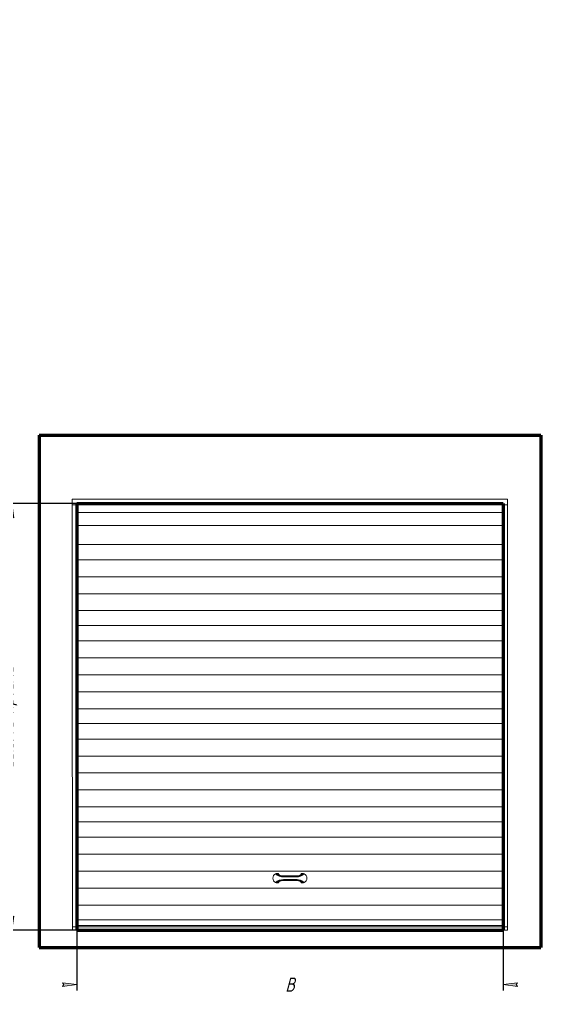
# Model space of a CAD drawing. Header units: millimetres. Extents: x 0 to 840, y 0 to 594.
# Drawn here: x 647.1 to 840, y 246.9 to 594 of the extents above; entities that cross this region are included whole.
import ezdxf

# ---------------------------------------------------------------- set-up
doc = ezdxf.new("R2010")
doc.units = ezdxf.units.MM
for name, pattern in [('K5LT_BASIC', [0]), ('K5LT_THIN', [0]), ('K5LT_THIN_INCLUDED_TO_HATCHING', [0])]:
    doc.linetypes.add(name, pattern=pattern)
doc.layers.add('Системный слой', color=7, linetype='Continuous')
doc.styles.add('KDIMTEXTSTYLE', font='GOST_AU.SHX', dxfattribs={"width": 0.96, "oblique": 15, "height": 5})
doc.dimstyles.new('KDIMSTYLE (0.07)', dxfattribs={"dimtxt": 5, "dimasz": 1, "dimexe": 2, "dimexo": 0, "dimgap": 1, "dimtad": 1, "dimlfac": 15, "dimtxsty": 'KDIMTEXTSTYLE', "dimsah": 1, "dimcen": 0, "dimdle": 1, "dimadec": 0, "dimazin": 0, "dimtfac": 0.667, "dimtmove": 0, "dimatfit": 3, "dimfxl": 1, "dimtvp": 1, "dimtolj": 1, "dimtzin": 0, "dimarcsym": 0})

# ---------------------------------------------------------------- blocks, each defined once
blk = doc.blocks.new('KDIMARROW_01')
at = {"layer": 'Системный слой'}
blk.add_hatch(color=0, dxfattribs=at).paths.add_polyline_path([(0, 0), (-5, 0.658262491226197), (-4.5, 5.51091059616309e-16), (-5, -0.6582624912261956)])
at = {"layer": 'Системный слой', "color": 0, "linetype": 'K5LT_THIN', "lineweight": 18}
for p, q in [((-4.5, 5.51091059616309e-16), (-5, 0.658262491226197)), ((-5, 0.658262491226197), (0, 0)), ((0, 0), (-5, -0.6582624912261956)), ((-5, -0.6582624912261956), (-4.5, 5.51091059616309e-16)), ((0, 0), (-1, 0))]:
    blk.add_line(p, q, dxfattribs=at)
blk = doc.blocks.new('U7')
at = {"layer": 'Системный слой', "color": 7, "linetype": 'K5LT_THIN_INCLUDED_TO_HATCHING', "lineweight": 18}
for p, q in [((665.5998201738394, 425.4455273111888), (683.9269854849525, 425.4454744177816)), ((665.5998201738394, 425.4455273111888), (665.5998201738394, 380.4392746487272)), ((665.5998201738394, 423.4654744177817), (818.6598201738394, 423.4654744177817)), ((683.9269854849528, 425.4454744177817), (789.7240110056356, 425.4454744177817)), ((779.4349863458682, 425.4454744177817), (818.6598201738394, 425.4454744177817)), ((818.6598201738394, 275.6192746487272), (818.6598201738394, 425.4454744177816)), ((817.3852157710224, 420.7966667042213), (666.7252157710222, 420.7966667042213)), ((817.3852157710224, 416.2666667042228), (666.7252157710225, 416.2666667042228)), ((817.3852157710224, 409.5992746487283), (666.7863833704865, 409.5992746487271)), ((817.3852157710224, 404.2066667042212), (666.7252157710225, 404.2066667042212)), ((817.3852157710224, 398.2366667042208), (666.7252157710225, 398.2366667042195)), ((817.3852157710224, 392.2666667042203), (666.7252157710222, 392.2666667042178)), ((817.3852157710224, 386.2966667042213), (666.7252157710222, 386.2966667042213)), ((817.3852157710224, 386.2966667042213), (666.7252157710222, 386.2966667042213)), ((665.5998201738394, 380.4392746487272), (665.6598201738393, 275.1980329016529)), ((666.7998201738393, 381.0992746487275), (817.398097153888, 381.0992746487275)), ((817.3852157710229, 375.6766667042241), (666.7252157710228, 375.6766667042228)), ((817.3852157710224, 369.7066667042212), (666.7252157710225, 369.7066667042212)), ((817.3852157710224, 363.7366667042208), (666.7252157710225, 363.7366667042195)), ((817.3852157710224, 357.7666667042206), (666.7252157710222, 357.766666704218)), ((817.3852157710224, 351.7966667042213), (666.7252157710222, 351.7966667042213)), ((666.7415431937918, 346.5992746487272), (817.398097153888, 346.5992746487273)), ((817.3852157710229, 341.1767725865772), (666.7252157710228, 341.1767725865761)), ((817.3852157710224, 335.2067725865741), (666.7252157710225, 335.2067725865741)), ((817.3852157710224, 329.2367725865739), (666.7252157710225, 329.2367725865728)), ((817.3852157710224, 323.2667725865734), (666.7252157710222, 323.2667725865709)), ((817.3852157710224, 317.2967725865741), (666.7252157710222, 317.2967725865741)), ((666.7415431937918, 312.0993805310803), (817.398100289303, 312.0993805310803)), ((817.4434927510704, 306.6766667042241), (666.7834927510704, 306.6766667042228)), ((817.4434927510704, 300.7066667042212), (666.7834927510704, 300.7066667042212)), ((817.4434927510704, 294.7366667042208), (666.7834927510704, 294.7366667042195)), ((817.4434927510704, 288.7666667042206), (666.7834927510702, 288.766666704218)), ((817.4434927510704, 282.7966667042213), (666.7834927510702, 282.7966667042213)), ((665.6598201738393, 275.1980329016531), (665.6598201738393, 273.9454744177818)), ((665.6598201738393, 275.1980329016531), (683.9269854849525, 275.1980329016528)), ((666.7998201738393, 277.5992746487275), (683.9269854849525, 277.5992746487275)), ((666.7998201738393, 275.6192746487272), (683.9269854849525, 275.6192746487272)), ((683.9269854849528, 277.5992746487272), (789.7240110056358, 277.5992746487272)), ((683.9269854849528, 275.6192746487272), (789.7240110056358, 275.6192746487272)), ((683.9269854849528, 275.1980329016528), (789.7240110056358, 275.1980329016528)), ((779.4349863458682, 277.5992746487272), (817.4598201738394, 277.5992746487272)), ((779.4349863458682, 275.6192746487272), (817.4598201738394, 275.6192746487272)), ((779.4349863458682, 275.1980329016528), (818.6598201738394, 275.1980329016528)), ((818.6598201738394, 273.9454744177815), (818.6598201738394, 275.6192746487271)), ((665.6598201738393, 273.945474417782), (818.6598201738394, 273.9454744177818))]:
    blk.add_line(p, q, dxfattribs=at)
at = {"layer": 'Системный слой', "color": 7, "linetype": 'K5LT_THIN', "lineweight": 18}
for p, q in [((666.7998201738393, 423.4654744177817), (666.7998201738393, 275.1980329016529)), ((817.4598201738394, 423.4654744177817), (817.4598201738394, 275.1980329016529))]:
    blk.add_line(p, q, dxfattribs=at)
blk = doc.blocks.new('U6')
at = {"layer": 'Системный слой', "color": 7, "linetype": 'K5LT_THIN', "lineweight": 18}
for p, q in [((737.5834927002077, 293.9093680135076), (737.9834927002076, 293.9093680135076)), ((739.8968260844036, 293.0707209055439), (744.3301594177369, 293.0707209055439)), ((739.8968260844036, 293.0694446554806), (744.3301594177369, 293.0694446554806)), ((739.8968260844036, 292.8169169538236), (744.3301594177369, 292.8169169538236)), ((739.8968260844036, 292.7269478208297), (742.5700678810656, 292.7269478208297)), ((739.8968260844036, 291.7584548728522), (744.6960799231144, 291.7584548728522)), ((739.8968260844036, 291.6684857398582), (744.3301594177369, 291.6684857398582)), ((742.5700678810656, 292.7269478208297), (744.3301594177369, 292.7269478208297)), ((742.5700678810656, 291.7584548728522), (744.3301594177369, 291.7584548728522)), ((746.2434928019329, 293.9093680135076), (746.6434928019329, 293.9093680135076)), ((737.5834927002077, 290.5760346801742), (737.9834927002076, 290.5760346801742)), ((739.8968260844036, 291.4159580382013), (744.3301594177369, 291.4159580382013)), ((739.8968260844036, 291.4146817881381), (744.3301594177369, 291.4146817881381)), ((746.110930025195, 290.6953570718338), (746.1108457496733, 290.6960506133307)), ((746.2434928019329, 290.5760346801742), (746.6434928019329, 290.5760346801742))]:
    blk.add_line(p, q, dxfattribs=at)
for centre, radius, start, end in [((737.8434927002078, 292.2427013468409), 1.726666666666668, 115.9892335838328, 244.0107664161668), ((737.8434927002078, 292.2427013468409), 1.726666666666668, 115.9892335838331, 244.0107664161671), ((737.5834927002077, 292.7760346801742), 1.133333333333334, 89.99999999999997, 115.9892335838329), ((737.5834927002077, 292.7760346801742), 1.133333333333334, 89.99999999999984, 115.9892335838329), ((739.7138658317147, 296.4766160913475), 3.754129272280339, 225.5919736305719, 272.7934585467837), ((739.7138658317147, 288.0087866023344), 3.754129272280339, 87.20654145321639, 134.4080263694281), ((739.7725084001161, 295.5492060173497), 2.735115795225257, 216.8376579958303, 272.6051304586081), ((739.7725084001161, 288.9361966763322), 2.735115795225257, 87.39486954139191, 143.1623420041697), ((744.4544771020244, 295.5492060173497), 2.735115795225257, 267.3948695413919, 323.1623420041697), ((744.5131196704258, 296.4766160913475), 3.754129272280339, 267.2065414532164, 314.4080263694282), ((744.5131196704258, 288.0087866023344), 3.754129272280339, 45.59197363057188, 92.79345854678363), ((744.4544771020244, 288.9361966763322), 2.735115795225257, 36.83765799583029, 92.60513045860812), ((746.2434928033056, 293.7760346817834), 0.1333333330844669, 90.02687020732989, 174.6359665209067), ((746.6434928019329, 292.7760346801742), 1.133333333333334, 64.01076641616694, 89.99999999999994), ((746.6434928019329, 292.7760346801742), 1.133333333333334, 64.01076641616707, 90.00000000000007), ((746.3834928019328, 292.2427013468409), 1.726666666666668, 295.9892335838331, 64.01076641616714), ((746.3834928019328, 292.2427013468409), 1.726666666666668, 295.9892335838329, 64.01076641616689), ((737.5834927002077, 291.7093680135077), 1.133333333333334, 244.0107664161671, 270.0000000000001), ((737.5834927002077, 291.7093680135077), 1.133333333333334, 244.0107664161669, 269.9999999999999), ((737.9834926683972, 290.709368023824), 0.1333333614686049, 271.7421820125512, 354.5039791481855), ((746.6434928019329, 291.7093680135077), 1.133333333333334, 269.9999999999999, 295.9892335838329), ((746.6434928019329, 291.7093680135077), 1.133333333333334, 269.9999999999999, 295.989233583833)]:
    blk.add_arc(centre, radius, start, end, dxfattribs=at)
for points in [[(737.9836468040564, 293.9093679244527), (737.9835955939772, 293.9093679836399), (737.9835435982521, 293.9093680145938), (737.9834908179819, 293.909368014594)], [(738.1161433193781, 293.7892663200666), (738.1161254856078, 293.789416435575), (738.1161193624594, 293.7894613332874), (738.1161223276387, 293.7894364263115)], [(746.2434302760038, 293.909367998847), (746.2434513752246, 293.9093680087414), (746.2434724725452, 293.9093680136871), (746.2434935679627, 293.9093680136871)], [(737.9834822787856, 290.5760345215036), (737.9848288705805, 290.5760345231671), (737.9861837932441, 290.5760548715127), (737.9875462486432, 290.5760963116243)], [(738.1160667891788, 290.6954379228866), (738.1160814897449, 290.6955506929401), (738.1161069375178, 290.6957563996314), (738.1161423805113, 290.696070451579)], [(746.2435027198669, 290.5760345363746), (746.2422200248459, 290.5760345378246), (746.2409297711675, 290.5760530007829), (746.2396326473324, 290.5760905698638)]]:
    blk.add_open_spline(points, degree=3, dxfattribs=at)
for points, knots in [([(738.1162733282873, 293.788162478879), (738.1159301032752, 293.7919203128081), (738.115065465505, 293.7983567083907), (738.1131721553872, 293.8073919333065), (738.1109942762736, 293.8153285719928), (738.1082910977738, 293.8232236871278), (738.1046720127016, 293.8319527468805), (738.0999196288947, 293.8413581869298), (738.0937975600176, 293.8512412198581), (738.0873685269424, 293.8598381469568), (738.0809139237934, 293.8672096913764), (738.0739755638213, 293.8741480891925), (738.0657900277417, 293.8811574452396), (738.056269606707, 293.8879570841611), (738.0471025528366, 293.8933624390232), (738.0385185053955, 293.8975840554942), (738.029850936207, 293.901177767579), (738.0202189313935, 293.9043668107292), (738.0096314124775, 293.9069294787642), (737.9974530944595, 293.9088511002994), (737.9887634631057, 293.9093620570894), (737.9836468051313, 293.9093679259158)], [0, 0, 0, 0, 1.277438945239745, 2.194832873056612, 3.122825496340752, 4.066807787467007, 5.016181050968105, 6.295450138388048, 7.579633381529943, 8.86873078039379, 9.83859999192178, 10.80883171193597, 12.10079173583942, 13.38919639459362, 14.67404568819856, 15.63023440958469, 16.5826837193043, 17.83072746312295, 19.0588684493815, 20.26710667807993, 22, 22, 22, 22]), ([(738.1161223276387, 293.7894364263115), (738.1161241888623, 293.7894207923646), (738.1161381737375, 293.7893075248147), (738.1161855799534, 293.7889261236471), (738.1163005223888, 293.7880440430096), (738.1165380031725, 293.7863184923771), (738.116928420557, 293.7836529980589), (738.1174320445189, 293.7804141908542), (738.1180616125914, 293.7765906071862), (738.1188896952405, 293.771905801259), (738.1198729809119, 293.7668174488192), (738.1208513577357, 293.7622106277272), (738.1217155924415, 293.7584756249263), (738.1225279193943, 293.7552298125646), (738.1233088901023, 293.75236218397), (738.1240826988836, 293.7497534140999), (738.1247797691566, 293.7475832805147), (738.1254116315158, 293.7457378934472), (738.1260442732764, 293.7440013921612), (738.1267473620399, 293.7422235591566), (738.1276916674602, 293.7400111200134), (738.1290747335195, 293.7369132641909), (738.1311707588214, 293.7326755920599), (738.1342282940783, 293.7268311820149), (738.1382285016842, 293.7194353612349), (738.142718367887, 293.7114518876805), (738.1472357308796, 293.7036644263028), (738.1517506216753, 293.6960691418986), (738.1565996081465, 293.6880946106496), (738.1616393988022, 293.6799891207031), (738.1665744325269, 293.6722085428171), (738.1717498493581, 293.6642216375174), (738.1778641685028, 293.6550379442322), (738.1856742689562, 293.64380263454), (738.195086023004, 293.630858137184), (738.2058613148173, 293.6165633576912), (738.2168470003331, 293.6025137875902), (738.22698567437, 293.5900093071229), (738.2356303203263, 293.579657350287), (738.2425645058481, 293.5715566948714), (738.2486577903356, 293.5645833873185), (738.2543422703106, 293.5581928199297), (738.2605957352441, 293.5512773798662), (738.2677543552821, 293.5434869966205), (738.2761516963203, 293.5345137080358), (738.2857773603405, 293.5244142549195), (738.2967325339338, 293.5130393699397), (738.309394187321, 293.4999456130903), (738.3222022068633, 293.4866913087898), (738.3331852933277, 293.4753007265492), (738.3421908610641, 293.4659420285782), (738.3500430432831, 293.4577659754698), (738.3579123627217, 293.4495558239522), (738.3655316691418, 293.4415910276788), (738.373699355373, 293.4330401245514), (738.382997810925, 293.4232918895581), (738.3947313345476, 293.4109898524119), (738.4083027202349, 293.3968093209187), (738.4230016662266, 293.3817191773003), (738.4369972153411, 293.3677493645948), (738.4496356151849, 293.3556038053016), (738.4606576319376, 293.3453140408428), (738.4715422214493, 293.3355438222951), (738.4826785270609, 293.3259885390264), (738.4939323098886, 293.3168186440396), (738.5045667493026, 293.3086271939504), (738.5139847343527, 293.3017765571157), (738.5227567323036, 293.2957460995135), (738.5309373118683, 293.2904274279231), (738.5396112892157, 293.2850827101358), (738.5490551099585, 293.2795756861296), (738.5603069967295, 293.2733905003439), (738.5730519419584, 293.2667635681048), (738.5873782791058, 293.2596067010714), (738.6029540984276, 293.2519767761409), (738.6186538717694, 293.2442604626167), (738.6338634816778, 293.2366864666511), (738.6478279607899, 293.2295921511684), (738.6618099131741, 293.2222867731865), (738.6764459388521, 293.2142419491876), (738.6928576419115, 293.2047897248261), (738.710061386814, 293.1948071211687), (738.7276189135384, 293.1848061001987), (738.745729624453, 293.1749468368919), (738.765308505422, 293.1650201886782), (738.7858878445473, 293.1555241896971), (738.8060667762991, 293.1471542575102), (738.8248558032221, 293.1400593124052), (738.8417282871227, 293.1341900122179), (738.8583025426232, 293.1288689127002), (738.8746824408541, 293.1240667561437), (738.8914198310266, 293.1196565613937), (738.9075276185964, 293.1158974055192), (738.9253190015949, 293.112264999638), (738.9461368201428, 293.1085715193552), (738.9692045683611, 293.1051504181205), (738.9889365411103, 293.1027232847472), (739.0025271556449, 293.1012632059615), (739.0107581944364, 293.1004486745774), (739.0162001986216, 293.0999375429426), (739.0201140483566, 293.0995831900275), (739.0249860899752, 293.0991560707533), (739.0323827773218, 293.0985374799368), (739.0449892467508, 293.097561409928), (739.0643065686427, 293.0962472736693), (739.0884718900604, 293.09488533334), (739.110867402238, 293.0937867578776), (739.1284891319162, 293.0929600583491), (739.1434831789456, 293.092251546356), (739.1585771656747, 293.0915095303407), (739.1747160498563, 293.0906491648182), (739.1919432071095, 293.0896180676949), (739.2114593585464, 293.0883161612732), (739.2342968960039, 293.0870517401448), (739.2605519632149, 293.0858084750645), (739.2908542942524, 293.0846080295178), (739.3185682564265, 293.0836977061448), (739.3437287734693, 293.082973399523), (739.3680241951388, 293.0823330720916), (739.3969780340428, 293.0816342045019), (739.4265717421813, 293.0809568140401), (739.4501612640968, 293.0804157411), (739.4661940190634, 293.0800388757507), (739.4774189802465, 293.0797683459871), (739.4866667058415, 293.0795398883738), (739.4951285575147, 293.0793256678783), (739.5043776630556, 293.0790851203834), (739.5147477461711, 293.0788058675567), (739.5259950229972, 293.0784894107055), (739.5365398966946, 293.0781766764851), (739.5468394085607, 293.0778539270669), (739.5581948739102, 293.0774819768278), (739.5723577619052, 293.0769968879005), (739.5892653133593, 293.0763979301303), (739.6055353128081, 293.0758149918806), (739.6261455255756, 293.0750829716775), (739.6480655080095, 293.0743269433307), (739.6772689397885, 293.0734000337328), (739.7081533206592, 293.0725360431334), (739.7402039903496, 293.0718070102815), (739.7716921149837, 293.0712612376192), (739.8011380074179, 293.0709038704767), (739.8295049834533, 293.0706985948462), (739.8551909747493, 293.0706255006392), (739.877970705239, 293.0706435337517), (739.8909037497284, 293.0706922145209), (739.8968260844036, 293.0707209055439)], [0, 0, 0, 0, 0.3142726230258707, 0.840597286548437, 1.467247758992721, 2.256224009523213, 3.040079481867446, 3.700972821902482, 4.441143878103804, 5.405794128094469, 6.474133719764128, 7.524991784349584, 8.535495702673861, 9.559623437091185, 10.7293423718815, 11.7962032145623, 12.85018050830643, 13.82193200768381, 14.75362098502276, 15.74349208859553, 16.74020331779774, 17.78291132506721, 18.73246777324121, 19.72635674607397, 20.80773058016399, 21.8845776268798, 22.78697603075022, 23.70524950015201, 24.7577217919773, 25.79044127935473, 26.66864474539588, 27.4634674521196, 28.39915059644494, 29.4942137073965, 30.76991391112401, 32.06739277058218, 33.50616528433473, 34.83185555733263, 35.96646274742815, 37.11222411275243, 38.16818837748243, 39.25199559509923, 40.14335215297287, 41.1081903698597, 42.19047536899308, 43.16172424449959, 44.17681339325119, 45.29806054776017, 46.47500678168951, 47.47847446578868, 48.24867725838834, 49.10322274319218, 50.01518986701164, 50.97760412163402, 51.83182158247655, 52.85861147054663, 54.07526323131052, 55.6030972571273, 57.09563109893993, 58.53414704693446, 59.69098695177645, 60.71575771736615, 61.66300234253834, 62.81371518117497, 64.05514163255944, 65.25617838712826, 66.43273053928448, 67.4721981596047, 68.45954433137801, 69.2851312836974, 70.24930396256848, 71.25375586997095, 72.36985129308597, 73.53733380029936, 74.83360164979314, 76.21588698225024, 77.46654663276698, 78.69406121121145, 79.76477203372731, 80.93494824463676, 82.19559929965104, 83.44068404330982, 84.63417112165993, 85.92908388511377, 87.33182480852649, 88.80984484805772, 90.20660971917016, 91.39307872075703, 92.5348227756291, 93.55945714222791, 94.65331087977427, 95.54655505340111, 96.30608257493488, 96.99838210245618, 97.86028147920673, 98.85079365970977, 99.83039812709761, 100.5760411072873, 101.2073966298131, 101.889756118363, 102.7747870088269, 103.514572886026, 104.1626593786167, 104.8444057068218, 105.7548288395026, 106.7614425550451, 107.6103252287314, 108.2574096479996, 108.8611128279939, 109.6470103996325, 110.6729302081281, 111.8868091310758, 113.0729938667642, 114.2124080961852, 115.7042780693383, 117.0992526172553, 118.3780576395084, 119.0882826794957, 119.882172353047, 120.9132826427836, 122.0577338860172, 123.077101504801, 123.8470527036748, 124.5672492912929, 125.2455609936434, 125.8819878107262, 126.533812883229, 127.3212130874257, 128.1504614471624, 129.0013585432853, 129.7575855044423, 130.5128693067873, 131.4281979016602, 132.3840094651034, 133.3508611884179, 134.0548992527641, 135.7812115599084, 137.0533951595977, 138.3704470971962, 139.6630692838292, 140.7931558138065, 142.0337742519759, 143.3115648565957, 144.5957179941651, 145.7948274347615, 147, 147, 147, 147]), ([(744.3301594177369, 293.0694446554806), (744.359607301834, 293.0691479106832), (744.4129428268462, 293.0691747609823), (744.4845156877645, 293.0704127474498), (744.5439679500832, 293.0721738985324), (744.5932699771828, 293.0740123040178), (744.6320978716622, 293.0755655305643), (744.6624610253002, 293.0767417608755), (744.6893936050573, 293.0776967639633), (744.7185927182571, 293.0785765449686), (744.7574957441869, 293.0796288176101), (744.8103594616297, 293.080917980466), (744.8743405388149, 293.0824685607215), (744.9388173526019, 293.0844385940814), (744.9892582727297, 293.0866134523612), (745.025021119828, 293.0886550181893), (745.0505674516405, 293.0903340692074), (745.0767169795411, 293.0916480809819), (745.1085807230071, 293.0930449069323), (745.1492661241308, 293.0947449998304), (745.1976519729694, 293.0972992051759), (745.2469833570408, 293.1012630618238), (745.2909982020919, 293.1065485538281), (745.3246840471568, 293.1120001234481), (745.3509141973046, 293.1172623063579), (745.3751356120463, 293.1230492593382), (745.4011720582049, 293.1303659208663), (745.4290025004005, 293.1395123998196), (745.4546054132032, 293.1491433025701), (745.4777089027872, 293.1591407390156), (745.4983683597764, 293.1693624537856), (745.518335158509, 293.180563070189), (745.5382948358819, 293.1928812369155), (745.5577162179768, 293.2054594229893), (745.5766131960563, 293.2173517151677), (745.5933135454768, 293.2269696266631), (745.610087012212, 293.2354523290534), (745.6283146922806, 293.2441222585134), (745.6512130045161, 293.2541769077964), (745.6799958564454, 293.2658840037988), (745.7144077796268, 293.2791801558924), (745.7516548928015, 293.294160297066), (745.7853184057273, 293.3096854587678), (745.8127254336092, 293.3251199680504), (745.8328866883124, 293.3390441850295), (745.8478711303145, 293.3515746749649), (745.8593280173675, 293.3628453214578), (745.869209048831, 293.3743416867898), (745.8795673260004, 293.3877037201198), (745.8906502800137, 293.4032480318272), (745.9023687583784, 293.4205295344094), (745.9160924227862, 293.4406935044087), (745.9334672323126, 293.4641672686922), (745.9552362320359, 293.4905467903421), (745.9780379380016, 293.5155279226476), (745.9993615450684, 293.5372623136537), (746.0188938180241, 293.5562135937981), (746.0378131890819, 293.5746390274887), (746.0589214605982, 293.595659564035), (746.0809044101724, 293.6189545551235), (746.1032229849127, 293.6446120307369), (746.1217877387942, 293.6677071271245), (746.1362541148336, 293.6869516724518), (746.1475201678182, 293.7027897356102), (746.1566974646898, 293.7173837756669), (746.1657076292682, 293.7327853701693), (746.174938530483, 293.7489904618902), (746.1847923813294, 293.7663573584099), (746.1939207370443, 293.7824990213271), (746.201612748405, 293.7959494357323), (746.207409979148, 293.805881212511), (746.212047208195, 293.8136719502133), (746.216886569843, 293.8215931364452), (746.2226562669146, 293.8310880700599), (746.2293775115421, 293.8427575507337), (746.2361578709654, 293.8562117359086), (746.242094365697, 293.8706234403151), (746.2460483047802, 293.8839798686863), (746.2477438694187, 293.8951208862147), (746.2474868368298, 293.9032912550497), (746.245829644017, 293.9082587313997), (746.2442751179518, 293.9093893215681), (746.2434928019329, 293.9093680135076)], [0, 0, 0, 0, 1.988004409110401, 3.725906763591042, 5.279222181609927, 6.556627770769005, 7.613493101178142, 8.384303054669333, 9.000192819611156, 9.785307373336199, 10.73964671584446, 12.14825166970704, 14.06348094955685, 15.93539283377704, 17.43913420382599, 18.25986839393786, 18.94753712572951, 19.60615876181616, 20.45941432305653, 21.6250837239683, 23.04403888396646, 24.61153315870315, 25.95563208058051, 27.00388115677505, 27.71613398860696, 28.41995344913851, 29.35625022551109, 30.34844239452126, 31.35522834200695, 32.16837179628146, 33.01109503659442, 33.85600709885998, 34.69902495216729, 35.62029981247945, 36.40684998478194, 37.09501856236766, 37.61229145371649, 38.26650268747931, 39.01986298337739, 39.9093217340493, 41.02845159050331, 42.23493148264154, 43.4512369229532, 44.43670793852176, 45.31097662847866, 46.00386460967379, 46.59367870089294, 47.16959378897199, 47.84236335193322, 48.67894525424267, 49.55857348114001, 50.49696287633896, 51.82154038698837, 53.34547759560789, 54.93366680443041, 56.19112604778721, 57.26971285310268, 58.45112027820119, 59.56593019742752, 61.09168996772669, 62.64460322078748, 64.21386752399246, 65.39526711362878, 66.38969039345088, 67.44266880523735, 68.46877965770778, 69.75582257928474, 71.1486070137012, 72.60544109286167, 73.6888819015507, 74.44479240998407, 75.01662558648768, 75.59453315476347, 76.26587400698463, 76.99673181928675, 77.8589237228055, 78.73548014347229, 79.64877366842495, 80.508240961091, 81.34558607586014, 82.17655724572533, 83, 83, 83, 83]), ([(746.110856055198, 293.789379791696), (746.1108304533581, 293.789172337409), (746.110694925698, 293.7880965462964), (746.110267736703, 293.7850418480524), (746.1095744279959, 293.7805063699794), (746.1086981453542, 293.7752548027314), (746.1076683692798, 293.7696179819561), (746.106529159192, 293.7639846850728), (746.1053473716681, 293.7587541762917), (746.1042712624331, 293.754498894245), (746.1033558532304, 293.7512490107538), (746.1025828739988, 293.7487369774424), (746.1019383625245, 293.7467910133128), (746.1013496008967, 293.7451170284344), (746.1008234724488, 293.7437034134603), (746.10029039714, 293.7423557613372), (746.0997262296896, 293.7410031708396), (746.0988124607164, 293.7389233149435), (746.0973204620793, 293.7356881552022), (746.094980946481, 293.7310216070289), (746.0916385453421, 293.7247435128058), (746.0873203830495, 293.7168407299827), (746.0817870447246, 293.7071240481406), (746.0746264759426, 293.6949885120317), (746.0651908211603, 293.6796505030213), (746.0550558152053, 293.6638299781059), (746.0451751135602, 293.6492656581625), (746.0349926417399, 293.635040480109), (746.0241497302857, 293.6205165319852), (746.0137096263079, 293.6070495496901), (746.005610992446, 293.5969202285781), (745.9990995467846, 293.5889478515205), (745.9932428504609, 293.5819097974613), (745.9872739423107, 293.5748759856338), (745.9810440317713, 293.567675640856), (745.9734838160857, 293.5591087789186), (745.9633025082303, 293.547859229417), (745.9509785955395, 293.5346411002888), (745.9385535524383, 293.5216324263359), (745.9270940036182, 293.5097761582272), (745.9159502096398, 293.4982479247228), (745.9043362091518, 293.4862242242368), (745.8929635945467, 293.4744322049026), (745.8816287606649, 293.4626501060438), (745.869948120363, 293.450474572594), (745.8567117910571, 293.4366366915808), (745.8433235522768, 293.4225891465815), (745.8306908500217, 293.4093448789528), (745.8208788844577, 293.399120057891), (745.8130906345991, 293.3910732015415), (745.8069106487578, 293.3847491723935), (745.8010040764956, 293.3787698280897), (745.7951678072648, 293.3729335157402), (745.7892032794857, 293.3670497521753), (745.7830436832988, 293.3610680049752), (745.77660989329, 293.3549452178893), (745.7695718001858, 293.3483474618563), (745.7619219947618, 293.3413370231251), (745.7534762036045, 293.3338419559787), (745.7442644409206, 293.3259757735189), (745.7340109601369, 293.317593554482), (745.722844108633, 293.3089207326261), (745.7109709136822, 293.3002998887999), (745.6995126827226, 293.2926043418897), (745.6895517526445, 293.2863939126537), (745.6813533911718, 293.281562881891), (745.6744932880578, 293.27768691953), (745.6679001930532, 293.2740874703418), (745.6608469804627, 293.2703528488747), (745.6521569091906, 293.2658824983792), (745.6413929463022, 293.2604955698076), (745.6289097665241, 293.2543621470901), (745.6156795808213, 293.2478795435057), (745.602155760587, 293.2411988270244), (745.5879803906182, 293.2340851374949), (745.5732725084487, 293.2265619749102), (745.5580599279363, 293.218455701431), (745.5422904123214, 293.209511192524), (745.5257400133396, 293.1999235551334), (745.5083818808997, 293.1899012077609), (745.4903604946942, 293.1798313989156), (745.4717808965445, 293.1700530179727), (745.4524735673939, 293.160675913716), (745.4329710250254, 293.1520683798862), (745.4143072503965, 293.1445915859795), (745.3969818277657, 293.1382286048533), (745.3803728517154, 293.1325719923676), (745.3632825176696, 293.1272216097652), (745.3461149531676, 293.1223747728689), (745.3300201503904, 293.1183164131292), (745.315664513063, 293.1151086856424), (745.300703346556, 293.1121110138039), (745.2826052658085, 293.1088859243994), (745.2619410941527, 293.1057413979564), (745.2431527296179, 293.1033322184962), (745.2300091761673, 293.1018557970995), (745.2214215855761, 293.1009659667685), (745.2156360936195, 293.1003990845952), (745.2108420072807, 293.099948467496), (745.207152682006, 293.0996139987059), (745.2029068870146, 293.0992402013787), (745.1972762532026, 293.0987633965549), (745.1885635585774, 293.0980674123468), (745.1748713877139, 293.097057717228), (745.1542995677207, 293.0957524345602), (745.1321237263446, 293.0945674793816), (745.1146276107676, 293.0937201934256), (745.1021810952268, 293.0931327293416), (745.0925383401226, 293.0926776122911), (745.0842530815929, 293.092281525446), (745.0768919492671, 293.0919226689362), (745.0694948220506, 293.0915537443041), (745.0604826390925, 293.091088620143), (745.0486161136974, 293.090441202252), (745.0333665286219, 293.0894809437845), (745.0146714244049, 293.0882658851924), (744.9931563256029, 293.0870787228963), (744.9692999607718, 293.0859351643025), (744.9412364429211, 293.0847911578735), (744.9097600787698, 293.0837223332688), (744.8763805041516, 293.08277037827), (744.8463794575435, 293.0820184683537), (744.8198479040846, 293.0813965497294), (744.7975823491073, 293.0808887299138), (744.7780806597277, 293.0804424649044), (744.7614357006953, 293.0800545804736), (744.7458250490673, 293.0796799469306), (744.7314048540518, 293.0793198829497), (744.7175230893931, 293.0789568931328), (744.7041306147999, 293.0785882871911), (744.6872939788752, 293.0780973394779), (744.6711504536146, 293.0775789351258), (744.6522375229415, 293.0769289468129), (744.6368259630075, 293.0763846081769), (744.6196292247598, 293.0757707810616), (744.60127468079, 293.0751215646878), (744.5816687646462, 293.0744491321386), (744.5620875731826, 293.0738118111788), (744.5414777277131, 293.0731881362721), (744.5189136651776, 293.0725653269716), (744.493247572919, 293.0719500526925), (744.4674307259692, 293.0714419175283), (744.442836667841, 293.071061656252), (744.4183590812562, 293.0707816399354), (744.3937333248955, 293.07061126581), (744.3701745814742, 293.0705580282478), (744.3517101877293, 293.0705950274073), (744.3387302316479, 293.0706601107474), (744.332640609636, 293.0707020634457), (744.3301594177369, 293.0707209055439)], [0, 0, 0, 0, 0.9317397922932439, 2.109997315241081, 3.223792041047747, 4.275351624040181, 5.391725878546652, 6.645456037341035, 7.883944679081101, 9.11234337048893, 10.22799182709348, 11.26050529698937, 12.37969888184202, 13.48636742160888, 14.62817729956127, 15.48543717158923, 16.50697831503196, 17.51242405891677, 18.47998081853355, 19.39546014676652, 20.44979610370103, 21.56961250290219, 22.53706388054998, 23.85149736911484, 25.43282738430164, 27.04155082398642, 28.25730939081722, 29.44926904640807, 30.98926377164277, 32.40129298839472, 33.60644008635597, 34.55270460628724, 35.63538317394463, 36.56847536955294, 37.31489116147191, 38.11399403943862, 39.14131582250678, 40.35604688865308, 41.43961832005468, 42.36492266639898, 43.36389939760519, 44.52686198820296, 45.74703051694383, 46.79003474805146, 47.95670910079032, 49.22124097008144, 50.70782620637004, 51.95470384277526, 53.09525487608268, 53.90162803287851, 54.70044203718901, 55.49196119540432, 56.28733307903434, 56.99204493970404, 57.62610802132733, 58.26174627312277, 58.93413352660296, 59.63672288273579, 60.38168308351591, 61.28835252127766, 62.37676933595758, 63.7076071068538, 65.23519295927491, 66.86452542132308, 68.26257003295633, 69.31890392291102, 70.30636717527884, 71.25274907353416, 72.15804961767701, 72.99123169742818, 73.97356009118172, 74.99155267042845, 75.93896600965597, 76.95807897881032, 78.05271456924196, 79.14560347758449, 80.23922592178975, 81.36199723256038, 82.55922522387077, 83.79967605882183, 85.08054683494878, 86.34612337151545, 87.56582295149259, 88.79513127333104, 89.93027129345754, 90.91383396629323, 91.88737145062859, 92.94713861328871, 94.00823487664789, 94.85799565186113, 95.517293918194, 96.13322491460939, 96.90674729857793, 97.86743641307062, 98.805242842969, 99.5444342242523, 100.0635785711003, 100.5996362930145, 101.1926132070997, 102.0252606832208, 102.7386438601078, 103.3672040677306, 103.8452139121357, 104.5645331382056, 105.5174200343657, 106.4647678117066, 107.195274489456, 107.7340819043886, 108.2786458105628, 108.9296421750091, 109.5904667390154, 110.2313160268935, 110.9932789290144, 111.8820177026365, 112.9465160148997, 114.1138901593299, 115.2667101412311, 116.3660258816201, 117.4631460044953, 118.7897715278568, 120.0635658347857, 121.3324081962226, 122.4294969407143, 123.5734222745002, 124.5929162582451, 125.678289166352, 126.8295409988209, 128.1179207420905, 129.2913635301474, 130.442988528974, 131.5138660784808, 133.5110422561441, 134.4437248497618, 135.4101491126322, 136.4103150447554, 137.4650648910143, 138.4773621872891, 139.4410418541442, 140.2217980145418, 141.1030762610717, 142.0767112254528, 143.0710703018575, 143.9350588228854, 144.8564398222265, 146.053565901041, 147.316880935766, 148.561002179037, 149.37072065865, 150, 150, 150, 150]), ([(739.8968260844036, 291.4159580382013), (739.880825849433, 291.4160686607902), (739.8501606545868, 291.4162127427347), (739.806370036324, 291.4161604118759), (739.767224467568, 291.4158440461285), (739.7296027034537, 291.4152762640218), (739.6887021722525, 291.4143545143666), (739.6444836530428, 291.4130247408773), (739.6011293760832, 291.4114883078055), (739.5659410447199, 291.4102086153392), (739.5371208703103, 291.4092281083613), (739.5087985546872, 291.4083643237335), (739.4711333178732, 291.407275095553), (739.4214598424642, 291.4058977874407), (739.3619904752172, 291.4041650696411), (739.3036807730344, 291.4021446846081), (739.2558813910833, 291.4000222318444), (739.2220992527016, 291.3982146171799), (739.19255829807, 291.3963122498596), (739.1611047117378, 291.3943487703987), (739.1222247367498, 291.3929821522633), (739.0830780218912, 291.3916914451726), (739.042411618207, 291.3897503478401), (739.0021781123711, 291.3866127717922), (738.96253052695, 291.3817088210222), (738.9273787662088, 291.3756401692431), (738.8983924207274, 291.3693789979035), (738.8730332176476, 291.3628996957183), (738.8494114241046, 291.3556513123779), (738.8244631951374, 291.3470274568469), (738.7995245144269, 291.337521298467), (738.7742083775366, 291.3271220591801), (738.7511068152006, 291.3165949035381), (738.7296785748338, 291.3055335066288), (738.7101113991387, 291.2941150567099), (738.6907855013382, 291.281498964057), (738.6719246608161, 291.2681031058808), (738.6537662244673, 291.2549007884061), (738.6372027839036, 291.243504861728), (738.6215785466733, 291.2339024209492), (738.6044746820933, 291.2250488190423), (738.5841763370931, 291.2158166152015), (738.5590427358595, 291.2059383069442), (738.530026700682, 291.1960012698457), (738.4983926976787, 291.1859334919279), (738.4679605186928, 291.1756499265764), (738.4413236799231, 291.1648505818733), (738.4185361219926, 291.1531836881871), (738.3999986066494, 291.1409072461562), (738.3852940089736, 291.1283634652348), (738.374253781292, 291.1167449065888), (738.3649709433363, 291.1050777479171), (738.3542319797752, 291.091027869987), (738.3403741308157, 291.0728564604153), (738.3213324752269, 291.0495635681369), (738.2977967698558, 291.0229608918522), (738.272078010904, 290.9960618283492), (738.2484515482782, 290.9725130701866), (738.2300801771624, 290.9545552730813), (738.2153865664321, 290.9403562219857), (738.2012325523723, 290.9263761230133), (738.1834793517785, 290.9075108459729), (738.1614837488646, 290.8814449282925), (738.1383342524304, 290.8506125791022), (738.1180523205855, 290.8215513178793), (738.1026919581274, 290.7993470423913), (738.0905032084512, 290.7824799922165), (738.079473927187, 290.7675965309718), (738.0672109295036, 290.7513922235653), (738.0533028915497, 290.7334987905601), (738.039101124765, 290.7150152255196), (738.0268626533193, 290.6982861282526), (738.0179007322987, 290.6850042580111), (738.0120244688554, 290.6753784751972), (738.0077434971453, 290.6676227046133), (738.0034309681904, 290.6588866473937), (737.9988101037274, 290.6477305279643), (737.9943470537972, 290.6341554951456), (737.9907594945989, 290.6197911831004), (737.9881770767688, 290.6066778079178), (737.9863778198879, 290.5962436824888), (737.985100993791, 290.5887193528459), (737.9841771735455, 290.5835202822129), (737.9834353328897, 290.5797592324871), (737.9830500488719, 290.5773508289926), (737.983111476661, 290.5762356002678), (737.9833430861988, 290.5760344858771), (737.9834822563524, 290.5760345176653)], [0, 0, 0, 0, 1.246603433884105, 2.332422795008113, 3.272236796063379, 4.18498527162816, 5.21332604312293, 6.523958886535257, 7.834664905059542, 8.901111247827512, 9.56475198202916, 10.33559515718147, 11.35939286038716, 12.83609268667372, 14.61072761553974, 16.43902224218892, 17.83144687374635, 18.75702361618394, 19.41121419995042, 20.46724629400652, 21.58907498800901, 22.92051467431556, 24.09729471635639, 25.48858657825893, 26.89776258041389, 28.10778311432455, 29.07244740869124, 29.84930536745816, 30.68396259193657, 31.50188789563472, 32.42989350450996, 33.28184582603716, 34.15939935816152, 34.92967600803632, 35.71335098601262, 36.49785043614892, 37.35852080301694, 38.17756341446332, 38.89399102051773, 39.48764549209133, 40.09044345962718, 40.85375225967482, 41.70836622690488, 42.73875030055027, 43.83865351851284, 44.96522276802195, 46.00078056447244, 46.93208860781843, 47.91016982659718, 48.73524340442616, 49.44482076017491, 50.06883064807474, 50.78592918143574, 51.87134833535852, 53.1905138769113, 54.84415058568027, 56.59488576388551, 58.07011710323729, 59.20392401325137, 59.97879645219022, 60.81205594137172, 61.89235093054575, 63.48801438422402, 65.53348916355702, 67.41040151599958, 68.82019176015571, 69.82663345345755, 70.88417592550749, 72.08420560557978, 73.56792686436089, 75.27909915407848, 76.92319704679929, 78.16144211961259, 78.99286073481218, 79.62059189105713, 80.31715271307083, 81.22158758185302, 82.30447068455221, 83.41292498835051, 84.40794182950022, 85.24583865418153, 85.89694615051985, 86.40577675648296, 86.85325321611856, 87.32060204967912, 87.7078744706103, 88, 88, 88, 88]), ([(739.8968260844036, 291.4146817881381), (739.8960961710372, 291.4146849283746), (739.8922985938791, 291.4147049018151), (739.8814169029945, 291.4147530173709), (739.8672296360488, 291.4148024772693), (739.8506587574581, 291.4148376655257), (739.8332034211957, 291.414843278395), (739.8158762563397, 291.4148142080687), (739.7978524247186, 291.4147457954407), (739.7779175017819, 291.4146178547625), (739.7568429056838, 291.4144150251935), (739.735638114149, 291.4141388987676), (739.7121781673288, 291.4137519149198), (739.6838842555383, 291.4131704675762), (739.6515418191333, 291.4123488139914), (739.6207262082917, 291.4114369138904), (739.5967152663214, 291.410673312663), (739.5782665191157, 291.4100740187664), (739.5640490984186, 291.4096143019274), (739.5528721692585, 291.4092588454627), (739.5433452570202, 291.4089621351548), (739.5329225038415, 291.4086456626101), (739.519592668158, 291.4082560296295), (739.5045177568586, 291.4078324121013), (739.4909257543248, 291.4074594174852), (739.4758103490612, 291.4070518173829), (739.4587807666039, 291.4065980538147), (739.4388893570549, 291.4060691099079), (739.4165169464006, 291.4054653887907), (739.391233695106, 291.4047595814645), (739.36202209588, 291.4038936983294), (739.3286574102023, 291.4027955208214), (739.2962104795325, 291.4015675285797), (739.2676707235278, 291.4003297849353), (739.2443107984479, 291.3991756784487), (739.2238848251486, 291.3980189129364), (739.2059594998888, 291.3968920447931), (739.1893320967581, 291.3957885072784), (739.1737269536404, 291.394820755376), (739.158144429177, 291.3940669875744), (739.1422873197472, 291.3934005806223), (739.1265630388765, 291.3927931072384), (739.1113164729971, 291.3922209559968), (739.0960784645064, 291.3916186842914), (739.0788112877174, 291.390853393885), (739.05822521756, 291.3897479192357), (739.0364892017437, 291.3882037508134), (739.0171881568157, 291.386421820797), (738.9997817392052, 291.3844697758293), (738.9817513711148, 291.3820690302211), (738.9622385509455, 291.3789483202557), (738.9426252593688, 291.3752287413231), (738.9241035799342, 291.3711515486152), (738.9063772812259, 291.3667216734564), (738.889218611573, 291.3617913108527), (738.8716648208986, 291.3559242145489), (738.8542535967797, 291.3494460249984), (738.838555613924, 291.3430633758307), (738.8238903710434, 291.3367085260984), (738.8098725947783, 291.3302724148176), (738.7952766191112, 291.3231066725787), (738.7803353376547, 291.3152209795152), (738.7643772715636, 291.3061534836887), (738.749073599584, 291.2968895684547), (738.7346502557554, 291.2877416169917), (738.7213753342896, 291.27910062967), (738.708551990582, 291.2706806645937), (738.6950006712002, 291.2618358974474), (738.6811472150688, 291.2530118298894), (738.6670072138713, 291.2444829460689), (738.6525593220784, 291.2364412429102), (738.6379538370385, 291.228905688536), (738.6232003523579, 291.2217721585151), (738.6085244398845, 291.2150493886399), (738.5938687770605, 291.2086270515023), (738.5794394557739, 291.2024989698385), (738.5662210084788, 291.1969401207735), (738.5544476198572, 291.1919178018216), (738.5440052653371, 291.1873209190317), (738.5337996481936, 291.1826074958942), (738.5238298305023, 291.1777229790317), (738.5139242972544, 291.1725000454608), (738.5037746123006, 291.1666992946475), (738.4936851327249, 291.1604274272774), (738.4840529140354, 291.1539065626296), (738.4758482587945, 291.1479229872182), (738.4691182091761, 291.1427290281523), (738.462807967, 291.1376439825197), (738.4558311600705, 291.1317700780394), (738.4477956137318, 291.1246685628579), (738.4397262375377, 291.117296965674), (738.4329405533733, 291.1109770850123), (738.427033669305, 291.1054009055002), (738.4210338475374, 291.0996732700332), (738.4146288232258, 291.0935000368493), (738.4071482267373, 291.086233306505), (738.3976321994971, 291.0769126793039), (738.3852805627771, 291.0647003805198), (738.3699784281915, 291.0494291757347), (738.3529751714333, 291.0323187114535), (738.335019810234, 291.0140841884566), (738.3184648158923, 290.9970650672915), (738.3046554746843, 290.9826312317884), (738.2937214986348, 290.9710409879067), (738.2847315520164, 290.9612577489926), (738.2767954896597, 290.9522325797694), (738.2688265626646, 290.942813989648), (738.2599092422339, 290.9318532521193), (738.2491786796506, 290.9181329084252), (738.236152546732, 290.9008071921631), (738.2216362941684, 290.8808062933506), (738.2083964288406, 290.8622075446673), (738.1978524149043, 290.8473765542155), (738.1888575089017, 290.8348284923773), (738.1802323015462, 290.8229257045876), (738.1713709468423, 290.8107250105554), (738.1633634615628, 290.7997430318354), (738.1565669538105, 290.7903784203013), (738.1506762380815, 290.7821695253654), (738.1453541865293, 290.7746132146353), (738.1407344414027, 290.7678622082222), (738.1370585686408, 290.762282433402), (738.1339878172072, 290.7574195237745), (738.1314458603221, 290.7531788924062), (738.1296249142173, 290.7499724244295), (738.1286677812759, 290.7481286898004), (738.1281122501301, 290.7469469615463), (738.127646091996, 290.7458759284598), (738.1270435384544, 290.7443125984475), (738.1261854997915, 290.7418428593042), (738.1249858390274, 290.7380361028338), (738.1234319418957, 290.7325220747556), (738.1219749843723, 290.7267119484599), (738.1209582811679, 290.7222966493327), (738.1203717939937, 290.7196224522456), (738.1199887907476, 290.7178277471336), (738.1196974328748, 290.7164310385105), (738.1194377914478, 290.7151631160689), (738.1191548476442, 290.7137552512103), (738.1188166426499, 290.7120329755817), (738.1183794588168, 290.709744785069), (738.1178104880302, 290.7066390035037), (738.1172044918413, 290.7031193019392), (738.1167129436237, 290.7000498919846), (738.1163664565559, 290.6977202785113), (738.1161381548153, 290.6960583348849), (738.1160416949818, 290.6952812563796), (738.1160509391653, 290.6953163352655), (738.1160667891788, 290.6954379228866)], [0, 0, 0, 0, 0.9266580128417055, 1.735648137772605, 2.501714386870812, 3.288338271711884, 4.068229928040886, 4.766645343779702, 5.541130373139493, 6.464756688960717, 7.397355734807798, 8.223665419952324, 9.005128413725938, 10.02893031025419, 11.30352545598975, 12.58159191855685, 13.76983822567569, 14.80841943383276, 15.77546271366889, 16.64682975616017, 17.41872228642703, 18.15311058828722, 19.23546990924903, 20.54406587004907, 21.83886340711646, 22.82848090596372, 23.76081530156332, 24.75522062092076, 25.71504333377802, 26.58121236921894, 27.59778213763453, 28.73879521904525, 29.92142442273667, 30.9363700043852, 31.95192195236206, 33.00370063901465, 34.08026593271313, 35.02697291285942, 35.95293462787586, 36.83430803418612, 37.82636821119925, 38.90570414731953, 39.9563210218382, 40.80822874840361, 41.66680852193591, 42.76519763614528, 43.89856931724467, 44.8230471518543, 45.59952390844123, 46.559584245735, 47.69996194283586, 48.80483499761482, 49.81047299911796, 50.71965458919268, 51.67393601242706, 52.66890215621397, 53.81537550356907, 55.06724139472656, 56.26885673333856, 57.55613570540382, 58.81714870153228, 60.08835580962806, 61.1472785627952, 62.21150899144539, 63.19934232527073, 64.08700794120514, 65.01737252146215, 66.0881430852125, 67.30508255557021, 68.44249650464427, 69.64394751369532, 70.9307925402354, 72.08429025937946, 73.2083999507406, 74.2446468261978, 75.26345793645227, 76.4448582493803, 77.59436860823773, 78.81522803083509, 79.84693985086652, 80.8536401238532, 81.92112415236677, 82.8757822453903, 83.87581634968751, 84.87575362626211, 85.80388553704348, 86.56370814398588, 87.33004544978414, 88.38335871041458, 89.63282455589678, 90.73449339749087, 91.5307404440633, 92.31014700825918, 93.19451484709253, 94.09082209703442, 94.8603982112125, 95.78803774162863, 96.95683309085985, 98.204705087715, 99.66488879194176, 101.2208140349132, 102.8248374507487, 104.1663564341412, 105.3243422683926, 106.3858199720767, 107.3361592067785, 108.3116938522729, 109.5676335603121, 111.0146891550876, 112.6014766077467, 114.1737250542496, 115.5700895579464, 116.7200613215438, 117.5863116800351, 118.666598767607, 119.9300899763833, 121.2232648932103, 122.2696333692029, 123.264133067349, 124.3683398025914, 125.4640638774167, 126.5088896057869, 127.4947615859132, 128.7410250723495, 130.1328743091764, 131.5104693023824, 132.6994307867391, 133.7356550749837, 134.6889669285922, 135.5619561829091, 136.4212870721681, 137.381134708726, 138.4148243307671, 139.2480027394821, 139.8565100550501, 140.3455539043361, 141.0544582495627, 141.8493615303506, 142.5616526835624, 143.0817760497389, 143.6295226441951, 144.3491451477516, 145.1715274545689, 145.9895060671681, 146.768668632234, 147.6080143715006, 148.4363175713185, 149, 149, 149, 149]), ([(744.3301594177369, 291.4159580382013), (744.3612165984454, 291.4162975785439), (744.4174670619858, 291.4164239198788), (744.4944766024498, 291.4154425049396), (744.5583442927922, 291.4137826300688), (744.6120019225898, 291.4119610617277), (744.6517889341704, 291.4105149540235), (744.682803868877, 291.4094413598057), (744.7079189659678, 291.4086634243719), (744.7355481067941, 291.407852600342), (744.7715061604673, 291.4068418951592), (744.820048625681, 291.4054937991757), (744.8765634977611, 291.4038011068509), (744.9311097974983, 291.4018308127472), (744.9744638871551, 291.3998510956019), (745.0079863538514, 291.3980565047016), (745.0360784563085, 291.3961572585416), (745.0633647826606, 291.3945509899459), (745.0902593351948, 291.3934872024632), (745.1190857447302, 291.3925119055614), (745.1515318570578, 291.3913631298415), (745.1892121935163, 291.3894564247603), (745.2312054137141, 291.3859806424703), (745.2736345713067, 291.3803769370203), (745.3128182899701, 291.373011416722), (745.3457323617051, 291.3652469776254), (745.3739532612414, 291.3568652900046), (745.4018312143454, 291.3473217807496), (745.4293574694545, 291.3368000144847), (745.456887381534, 291.3253572882546), (745.4806332144761, 291.314276193516), (745.5022508094875, 291.302769947248), (745.5215849461712, 291.2911485261906), (745.5408241696558, 291.2782903910937), (745.5597678321253, 291.2646626309871), (745.5781947278621, 291.2513639504054), (745.5955174692959, 291.239764887971), (745.6129206632653, 291.2298009204829), (745.6329781894949, 291.2201111390261), (745.6563105249998, 291.2103251753695), (745.6841218282533, 291.2002530528782), (745.7141453383189, 291.1905211399284), (745.7453268703046, 291.1804364311878), (745.7734924770498, 291.1700786694344), (745.7980342646961, 291.1588677370198), (745.8177082638462, 291.1473811714127), (745.8330769362245, 291.1359334023954), (745.8452637961515, 291.1248016338277), (745.8555831037187, 291.1133585653628), (745.8655554143141, 291.1004794154194), (745.8762935159638, 291.086319540949), (745.8896534820518, 291.0690922466455), (745.907258220548, 291.0477110553555), (745.9295425346714, 291.0226238681274), (745.9535474537582, 290.9974807946906), (745.9753746562054, 290.9756391396977), (745.9939072156208, 290.957469722895), (746.0101615105744, 290.9417577430939), (746.0260988402194, 290.9260520438587), (746.0433450165609, 290.9076208946166), (746.063680160085, 290.8836334245275), (746.0854674933133, 290.8549970831615), (746.1055385779983, 290.8264657583991), (746.1211411731919, 290.8038802480991), (746.1334288026865, 290.7866041451618), (746.1445319984566, 290.7716402998201), (746.1565540303669, 290.7555678855776), (746.1706252184724, 290.7374315838053), (746.1848567327612, 290.7190075951916), (746.1972287639192, 290.7023208348113), (746.2060680898686, 290.6895559046825), (746.2120039200735, 290.6802858197182), (746.2163432830973, 290.6729332187729), (746.220787871774, 290.6647014749985), (746.225943786035, 290.65352550886), (746.2310954561686, 290.6393901810861), (746.2352753023432, 290.624064505763), (746.2382249436894, 290.609871066443), (746.2401931427969, 290.5986951513446), (746.241532770606, 290.5907774787048), (746.2425035707523, 290.5851891313883), (746.2433409665053, 290.5808004019395), (746.2439193616428, 290.5776777097572), (746.2439049152164, 290.5762832891871), (746.2436570992348, 290.5760403778502), (746.2435197202277, 290.5760346801742)], [0, 0, 0, 0, 2.160920719929276, 4.064462887535108, 5.908650233877234, 7.301204875136674, 8.499505363636874, 9.23626171552477, 9.901695260491499, 10.60223108932187, 11.55079251655598, 12.90896014365208, 14.64205021325563, 16.25360695218463, 17.48584416627724, 18.33271810700595, 19.14702748580598, 19.95172084584729, 20.74137712403201, 21.52684074730435, 22.53440240230152, 23.71326875054812, 25.07701616902646, 26.60815430784914, 27.91806487574166, 28.98232706877746, 29.86734029484442, 30.74450228077041, 31.7971937296902, 32.66740081557457, 33.57427921880329, 34.32896455878944, 35.09483192833375, 35.86224455521954, 36.71802545793324, 37.52834080350237, 38.23050374212336, 38.86817305616179, 39.55388070121291, 40.42020028608701, 41.30713281272389, 42.3748377147942, 43.42716620050732, 44.49911914452352, 45.43919153362577, 46.36539886477569, 47.15206195057585, 47.80658084020224, 48.48916494759107, 49.19567320990112, 49.99779166282843, 50.86964297379161, 52.09766987934771, 53.64451223364138, 55.22792198877694, 56.5542619153783, 57.5892061236047, 58.56201905066288, 59.50831316312955, 60.5467818904057, 61.90620227061469, 63.76125372629753, 65.55721413848815, 66.99042300717366, 67.9792950703672, 68.97522342752468, 70.14838111954703, 71.55433968386416, 73.26429100492477, 74.80603551384793, 75.99457673633155, 76.74335837803615, 77.33937184133465, 78.01506069870288, 78.93407766779356, 80.04691846754828, 81.2303098744353, 82.27124096350312, 83.13444811427728, 83.78039934371346, 84.25845285911042, 84.73005675251984, 85.26330571084095, 85.71329322428535, 86, 86, 86, 86]), ([(744.3301594177369, 291.4146817881381), (744.3306004693534, 291.4146850210385), (744.3373774414719, 291.4147430265753), (744.3558673138026, 291.4148527716339), (744.37484938369, 291.4149122615616), (744.3940029973879, 291.4149240418218), (744.4151658654874, 291.4148764008849), (744.4383826521658, 291.414746827568), (744.461589804679, 291.4145332487165), (744.4847779349059, 291.4142389034539), (744.5091562237596, 291.413843707416), (744.5361463522344, 291.4132987631972), (744.562684191044, 291.4126540176132), (744.5869548768835, 291.4119831773942), (744.6082203314377, 291.4113460469349), (744.6276176141179, 291.4107361258584), (744.645991377124, 291.4101432933476), (744.6626999254456, 291.4096039511356), (744.6782897123855, 291.4091127417008), (744.6924791582265, 291.4086811554423), (744.7063412288783, 291.4082783449708), (744.7213787753117, 291.4078565148284), (744.7388133142892, 291.4073807959297), (744.7595912369246, 291.4068267409774), (744.7816574404461, 291.4062433207674), (744.8053413863485, 291.4056096763727), (744.829939173514, 291.4049304850402), (744.8566927892902, 291.4041486773306), (744.8854746657582, 291.4032366163549), (744.9169970289464, 291.4021199637567), (744.9473157826034, 291.4008806269239), (744.9725471966897, 291.399687618676), (744.9923130384616, 291.3986411382383), (745.0096264359399, 291.3976379403372), (745.027110998509, 291.396511740073), (745.0447907403565, 291.3952949229464), (745.0639773189878, 291.3942810208693), (745.0849587275563, 291.3933803913126), (745.1078609511871, 291.3925160871847), (745.129515734213, 291.3916877830517), (745.1504879229459, 291.3907405828944), (745.172059172855, 291.3895366543491), (745.1955145342233, 291.3878046924785), (745.2181035171716, 291.3855625838333), (745.2383913613122, 291.3830245248458), (745.2571698628467, 291.3802067636746), (745.2765729102103, 291.3767760684757), (745.2956641425227, 291.372806656396), (745.3148669930043, 291.3682320870864), (745.333865172456, 291.3630267954014), (745.3530971585714, 291.3567272272783), (745.3701542674602, 291.3504295475167), (745.384334141704, 291.3447461969361), (745.3968879648954, 291.3394248328008), (745.409387222089, 291.3338597870368), (745.4223019280555, 291.3277655890709), (745.4354812182204, 291.3211455217943), (745.4495079801286, 291.3136288441052), (745.4650728991414, 291.3047064684084), (745.4817722117517, 291.2944956676774), (745.499830088809, 291.2829015167433), (745.5169428212315, 291.2716456153451), (745.5327028705849, 291.2613632015941), (745.5457636251936, 291.2530978905668), (745.557118385497, 291.2462118603351), (745.5677520568166, 291.2400809516656), (745.5786044095911, 291.2342523135659), (745.5902566303515, 291.2283396445245), (745.6035518957963, 291.2218806404751), (745.6187477140854, 291.2149051953078), (745.63597377464, 291.2073853861029), (745.6533655935958, 291.2000545591598), (745.6691385686903, 291.193392437074), (745.6822688831214, 291.187649712022), (745.6934854519038, 291.1824725345544), (745.7035886551546, 291.1774981589499), (745.7127742340455, 291.1726410277051), (745.7215388835814, 291.1676632297249), (745.7305836361924, 291.1621535697807), (745.7403925777681, 291.1556912360816), (745.7499911109646, 291.1488080980343), (745.7585943225571, 291.1421775671026), (745.7662524130508, 291.1359355525373), (745.7744063712141, 291.1289330784334), (745.7832559982809, 291.1209833612714), (745.7930877824197, 291.111908390837), (745.8041326855522, 291.1014356576484), (745.8164589490427, 291.0895429161212), (745.8288537091805, 291.077409552248), (745.8410916892251, 291.0653028731762), (745.8532220823224, 291.0532104315914), (745.8657694810014, 291.0406195978089), (745.8786268341784, 291.0276349067715), (745.8915578937385, 291.0144797160285), (745.9035434449212, 291.002187543509), (745.9148519064682, 290.9904677310047), (745.9258251942944, 290.9789409066469), (745.9368223157128, 290.967250633197), (745.9478145553684, 290.9550389896453), (745.9594549152858, 290.9413159587244), (745.9714938473778, 290.9263054183337), (745.9845138430849, 290.9092954823781), (745.9981618461574, 290.8907758245534), (746.012324235073, 290.8710336126954), (746.026141928852, 290.8515622546109), (746.0392435174738, 290.8332487218653), (746.0514144190608, 290.816511381048), (746.0624699760043, 290.8013183783809), (746.0720973074677, 290.7880776231327), (746.0800459420761, 290.7769061977093), (746.0861653042992, 290.7680120640049), (746.090539087575, 290.7613463238222), (746.0935713883586, 290.7564778970257), (746.0955774165963, 290.7531057295139), (746.0969211157388, 290.7507554192567), (746.0977944534613, 290.7491399882116), (746.0984144404853, 290.7479127197846), (746.0988443811333, 290.747004654815), (746.0992164362085, 290.7461609103169), (746.0995863199589, 290.7452392913226), (746.1000111993056, 290.7440994687257), (746.1005176224888, 290.7426587852849), (746.1011796285145, 290.7406475476384), (746.1019164550692, 290.7382570277198), (746.1027092470321, 290.7355226980185), (746.1036221780823, 290.7321904914268), (746.1046677965961, 290.7280994336136), (746.105649417524, 290.7239619131063), (746.1063222925598, 290.7209590306206), (746.1067627448787, 290.7189279222908), (746.1070895380528, 290.7173856482053), (746.1073665864127, 290.7160498072237), (746.1076271637468, 290.7147705851153), (746.1079135250932, 290.7133367240439), (746.1082375881253, 290.7116757141197), (746.1086408843622, 290.7095559714163), (746.1091853745633, 290.7065788923558), (746.1097633027592, 290.7032219067606), (746.1102047136475, 290.7004760702712), (746.1105043093404, 290.6984992930784), (746.1107299592369, 290.6969229196343), (746.1109060740898, 290.6956054438623), (746.1109434214943, 290.6952653288718), (746.110930025195, 290.6953570718338)], [0, 0, 0, 0, 1.278874862905925, 2.345782832278597, 3.102178289595747, 3.870593566886539, 4.796257929690231, 5.82063025452332, 6.800173676361646, 7.629107646122268, 8.534062178240298, 9.515037272715732, 10.59175450551376, 11.53190339830169, 12.46919607926153, 13.52985483303276, 14.6689559575289, 15.85358191689381, 16.84881605804495, 17.886792394425, 18.87971758244869, 19.82153757009789, 20.94681994062457, 22.05536601076445, 23.23723381833512, 24.32865966744926, 25.53409213101542, 26.63744053179785, 27.76046150680832, 28.9127024556227, 30.12821335938336, 31.10757899284861, 31.82400081805775, 32.57122176632899, 33.42289958565932, 34.32815792535646, 35.24129456793023, 36.38601952289103, 37.56424675186295, 38.70846775386173, 39.56771111141367, 40.53409587648541, 41.66387959220176, 42.76143143070779, 43.68359472910503, 44.62569502188961, 45.69566203423037, 46.89349576612734, 47.87384945081549, 48.9449174250208, 50.01263469570341, 51.04988512434408, 51.87219073228154, 52.61392187541091, 53.5628776855304, 54.63480984486387, 55.68376737045748, 56.76198167126954, 57.92069852272405, 59.17469692483001, 60.3048261644943, 61.47334214145577, 62.48081318962104, 63.4704229782938, 64.36884640121437, 65.30091482047166, 66.2639674897754, 67.20264220122966, 68.2496425517281, 69.558631023422, 70.88327674894155, 72.2882665052252, 73.44909020487074, 74.47060408820425, 75.50179027275084, 76.54457925279956, 77.60037159266632, 78.47384068595038, 79.33160529238756, 80.3166386445212, 81.37218635104904, 82.26003499419181, 83.14102482274868, 84.16684113975201, 85.50694427201763, 86.86263471021186, 88.11420259011629, 89.21098077465565, 90.21813203680847, 91.17485636820075, 92.10218291682393, 93.06934295718737, 94.22889914169937, 95.36547320197232, 96.4790651380062, 97.49833126894362, 98.5317147380837, 99.63538283014877, 100.7982367693891, 102.0208115494563, 103.5319257307508, 105.0865783961564, 106.845867087138, 108.6591974731475, 110.3780825808257, 112.0200587697107, 113.5570564389154, 115.0795816917316, 116.6479216601902, 118.1117186836535, 119.5564868408917, 120.8965969743086, 122.0237183059456, 123.1078275577685, 124.0450332056464, 124.9877017744881, 125.8695416790624, 126.8429452375285, 127.7229117358738, 128.5531035499757, 129.2340493978532, 130.0356867178927, 130.8179953804953, 131.5154494206467, 132.043112113973, 132.608895345469, 133.374170750669, 134.1504911400027, 134.8319001222866, 135.2867972792126, 135.8165905953756, 136.5551350212939, 137.3268835307026, 137.9784712607711, 138.4141078967691, 138.9058866884081, 139.5851490691545, 140.3948323768079, 141.1323821329865, 141.7068609720299, 142.3051987823239, 143.060086721387, 144, 144, 144, 144]), ([(746.1107431515737, 290.6969057057961), (746.1110853886565, 290.6932601357418), (746.1119430196837, 290.6869363059488), (746.1138133467533, 290.6780107603755), (746.115991225867, 290.6700741216891), (746.1186944043668, 290.6621790065541), (746.1223134894389, 290.6534499468015), (746.1270658732461, 290.6440445067521), (746.1331879421231, 290.6341614738238), (746.1396169751984, 290.6255645467252), (746.1460715783472, 290.6181930023054), (746.1530099383193, 290.6112546044895), (746.1611954743987, 290.6042452484422), (746.1707158954335, 290.5974456095208), (746.1798829493042, 290.5920402546586), (746.1884669967451, 290.5878186381876), (746.1971345659334, 290.5842249261027), (746.2067665707469, 290.5810358829528), (746.2173540896631, 290.5784732149177), (746.2283102986046, 290.5767444304489), (746.2357520272863, 290.57620297746), (746.2396326474538, 290.5760905700014)], [0, 0, 0, 0, 1.265784213480511, 2.202608725871414, 3.150256416192806, 4.114232438679118, 5.083713615399859, 6.390077874743604, 7.701460372598029, 9.01786110896313, 10.00827234193788, 10.99905376140016, 12.31837775376855, 13.63407107765166, 14.94613373304949, 15.92257472039933, 16.89519709460502, 18.16967465140306, 19.42382790630515, 20.65765685931127, 22, 22, 22, 22])]:
    blk.add_open_spline(points, degree=3, knots=knots, dxfattribs=at)
at = {"layer": 'Системный слой'}
blk.add_blockref('U7', (0, 0), dxfattribs=at)

msp = doc.modelspace()

# ---------------------------------------------------------------- linework, layer by layer
at = {"layer": 'Системный слой', "color": 5, "linetype": 'K5LT_BASIC', "lineweight": 60, "true_color": 0x0000ff}
for p, q in [((653.9598201738393, 447.9454744177816), (653.9598201738393, 267.9454744177817)), ((653.9598201738393, 447.9454744177816), (830.3598201738395, 447.9454744177816)), ((830.3598201738395, 447.9454744177816), (830.3598201738395, 267.9454744177817)), ((667.1598201738393, 423.9454744177817), (817.1598201738394, 423.9454744177816)), ((667.1598201738393, 423.9454744177817), (667.1598201738393, 273.9454744177817)), ((817.1598201738394, 423.9454744177817), (817.1598201738394, 273.9454744177817)), ((667.1598201738393, 273.9454744177817), (817.1598201738394, 273.9454744177816)), ((653.9598201738393, 267.9454744177817), (830.3598201738395, 267.9454744177817))]:
    msp.add_line(p, q, dxfattribs=at)

# ---------------------------------------------------------------- block references
at = {"layer": 'Системный слой'}
msp.add_blockref('U6', (0, 0), dxfattribs=at)

# ---------------------------------------------------------------- dimensions: what is measured, and where the dimension line sits
at = {"layer": 'Системный слой', "color": 7}
msp.add_linear_dim(base=(644.3994511877768, 423.9454744177817), p1=(667.1598201738393, 273.9454744177817), p2=(667.1598201738392, 423.9454744177817), angle=90, text='\\H5.0;\\W0.965;\\Q15;\\H5.0;\\W0.965;\\Q15;\\Q15;H\\X\\H5.0;\\W0.965;\\Q15;\\Q15;высота проема', dimstyle='KDIMSTYLE (0.07)', override={"dimexo": 0, "dimblk1": 'KDIMARROW_01', "dimblk2": 'KDIMARROW_01', "dimse1": 0, "dimse2": 0, "dimclrt": 7, "dimtolj": 1}, dxfattribs=at).render()
msp.add_linear_dim(base=(667.1598201738392, 254.8380195280078), p1=(817.1598201738394, 273.9454744177817), p2=(667.1598201738392, 273.9454744177817), location=(742.1598201738393, 254.8380195280078), text='\\H5.0;\\W0.965;\\Q15;\\H5.0;\\W0.965;\\Q15;\\Q15;B', dimstyle='KDIMSTYLE (0.07)', override={"dimexo": 0, "dimblk1": 'KDIMARROW_01', "dimblk2": 'KDIMARROW_01', "dimse1": 0, "dimse2": 0, "dimclrt": 7, "dimtolj": 1}, dxfattribs=at).render()

doc.saveas('drawing.dxf')
